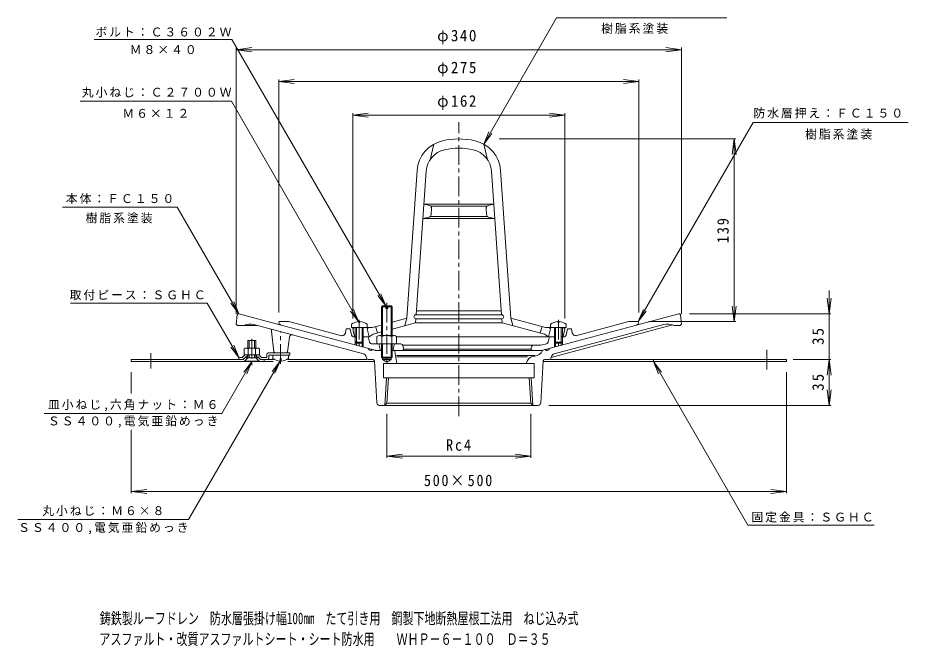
# Model space of a CAD drawing. Units: millimetres, scale not verified. Extents: x -314 to 365, y -412 to 407.
# Drawn here: x -314 to 365, y -412 to 68 of the extents above; entities that cross this region are included whole.
import ezdxf
from ezdxf.enums import TextEntityAlignment as Align

# ---------------------------------------------------------------- set-up
doc = ezdxf.new("R2010")
doc.units = ezdxf.units.MM
doc.header["$LTSCALE"] = 3
doc.linetypes.add('CHAIN1', pattern=[8, 5, -1, 1, -1])
for name, color, linetype, lineweight in [('0-0_通り芯', 4, 'Continuous', 9), ('0-1_躯体', 6, 'Continuous', 9), ('0-2_仕上', 3, 'Continuous', 9), ('0-4_その他', 7, 'Continuous', 9), ('0-5_寸法', 7, 'Continuous', 9), ('0-8', 2, 'Continuous', 9), ('0-9', 6, 'Continuous', 9), ('0-A', 2, 'Continuous', 9)]:
    doc.layers.add(name, color=color, linetype=linetype, lineweight=lineweight)
doc.layers.add('F-5_F-5ﾚｲﾔ', color=2, linetype='Continuous')
doc.styles.add('ＭＳ ゴシック', font='')
doc.styles.get('ＭＳ ゴシック').set_extended_font_data('MS Gothic')

msp = doc.modelspace()

# ---------------------------------------------------------------- linework, layer by layer
at = {"layer": '0-0_通り芯', "linetype": 'CHAIN1'}
msp.add_line((22.486, -235.994), (22.486, -11.487), dxfattribs=at)
at = {"layer": '0-0_通り芯'}
for p, q in [((-146.623, -158.579), (-147.514, -165.703)), ((-145.514, -157.703), (-145.631, -157.703)), ((-113.113, -166.384), (-145.514, -157.703)), ((158.086, -166.384), (190.486, -157.703)), ((190.604, -157.703), (190.486, -157.703)), ((191.596, -158.579), (192.487, -165.703)), ((-147.514, -165.703), (-146.514, -166.703)), ((-146.514, -166.703), (-131.244, -166.703)), ((-50.233, -188.409), (-133.9, -165.991)), ((92.93, -191.09), (185.499, -166.286)), ((95.205, -188.409), (178.873, -165.991)), ((191.486, -166.703), (186.486, -166.703)), ((192.487, -165.703), (191.486, -166.703)), ((-118.612, -186.812), (-120.364, -170.936)), ((-108.394, -186.84), (-106.826, -175.571)), ((-45.997, -185.403), (-46.704, -184.179)), ((-35.837, -185.703), (-41.184, -185.703)), ((-27.359, -185.703), (-29.19, -185.703)), ((-26.373, -186.536), (-24.823, -195.702)), ((80.788, -189.705), (-25.071, -189.705)), ((80.614, -190.11), (79.527, -190.225)), ((86.287, -185.981), (86.182, -186.199)), ((88.296, -185.085), (86.929, -185.451)), ((89.521, -185.792), (88.296, -185.085)), ((90.97, -185.403), (89.521, -185.792)), ((91.677, -184.179), (90.97, -185.403)), ((-48.117, -190.511), (-47.716, -191.968)), ((-42.958, -192.703), (-46.752, -192.703)), ((-40.121, -225.817), (-41.96, -193.646)), ((-35.837, -192.703), (-32.514, -194.621)), ((-35.014, -195.702), (-35.014, -206.703)), ((-35.014, -195.702), (79.986, -195.702)), ((-29.19, -192.703), (-32.514, -194.621)), ((-29.19, -191.703), (-29.19, -192.703)), ((74.987, -190.702), (-24.756, -190.702)), ((74.236, -195.205), (74.153, -195.702)), ((79.986, -195.702), (79.986, -206.703)), ((85.094, -225.817), (86.933, -193.646)), ((87.931, -192.703), (91.724, -192.703)), ((93.09, -190.511), (92.689, -191.968)), ((79.986, -206.703), (-35.014, -206.703)), ((-34.028, -227.702), (-32.716, -206.703)), ((-32.451, -226.125), (-31.237, -206.703)), ((77.424, -226.125), (76.21, -206.703)), ((79.002, -227.702), (77.689, -206.703)), ((-38.124, -227.702), (83.097, -227.702))]:
    msp.add_line(p, q, dxfattribs=at)
for points in [[(-45.997, -185.403), (-44.548, -185.792), (-43.323, -185.085), (-41.956, -185.451)], [(-35.837, -191.703), (-35.837, -192.703), (-29.19, -192.703)], [(-34.028, -227.702), (-32.451, -226.125), (77.424, -226.125), (79.002, -227.702)]]:
    msp.add_lwpolyline(points, dxfattribs=at)
for centre, radius, start, end in [((-145.631, -158.703), 1, 90, 172.87471), ((190.604, -158.703), 1, 7.12529, 90), ((-136.747, -176.616), 11, 75, 115.67966), ((-122.352, -171.156), 2, 6.29755, 75.00011), ((181.72, -176.616), 11, 64.32034, 105), ((-104.845, -175.847), 2, 75.00011, 172.07785), ((-117.618, -186.703), 1, 186.29657, 270), ((-109.384, -186.703), 1, 270, 352.07887), ((-51.009, -191.307), 3, 15.38748, 75.00002), ((-47.363, -185.037), 1, 29.99998, 74.99947), ((-45.338, -184.545), 1, 209.99876, 255.00769), ((-44.689, -184.718), 1, 255.00769, 299.99805), ((-43.182, -186.158), 1, 74.99635, 119.99487), ((-42.215, -186.417), 1, 58.99463, 74.99988), ((-41.184, -184.703), 1, 238.9955, 270), ((-27.359, -186.703), 1, 9.59285, 90), ((80.154, -196.192), 6, 96.00548, 170.53822), ((79.882, -183.149), 7, 276.00528, 334.16737), ((87.188, -186.417), 1, 105.00012, 154.16847), ((88.155, -186.158), 1, 60.00195, 105.0009), ((89.662, -184.718), 1, 240.00124, 284.99506), ((90.311, -184.545), 1, 284.99469, 330.00266), ((92.336, -185.037), 1, 105.0009, 150.00389), ((95.982, -191.307), 3, 104.99998, 164.61252), ((-46.752, -191.703), 1, 195.38684, 270), ((-42.958, -193.703), 1, 3.27003, 90), ((87.931, -193.703), 1, 90, 176.72997), ((91.724, -191.703), 1, 270, 344.61316), ((-38.124, -225.703), 2, 183.27103, 270), ((83.097, -225.703), 2, 270, 356.72891)]:
    msp.add_arc(centre, radius, start, end, dxfattribs=at)
at = {"layer": '0-1_躯体'}
for p, q in [((-115.014, -164.84), (-114.514, -163.806)), ((-107.282, -163.806), (-114.514, -163.806)), ((-40.503, -185.84), (-113.113, -166.384)), ((-67.699, -174.412), (-107.282, -163.806)), ((-63.965, -172.013), (-63.513, -169.34)), ((-63.513, -169.34), (-60.514, -169.34)), ((-59.541, -174.138), (-60.514, -169.34)), ((85.476, -185.84), (158.086, -166.384)), ((104.514, -174.138), (105.486, -169.34)), ((108.486, -169.34), (105.486, -169.34)), ((108.938, -172.013), (108.486, -169.34)), ((112.672, -174.412), (152.254, -163.806)), ((152.254, -163.806), (159.487, -163.806)), ((159.987, -164.84), (159.487, -163.806)), ((-55.643, -175.34), (-58.071, -175.34)), ((-47.334, -175.34), (-51.384, -175.34)), ((-45.757, -179.137), (-46.353, -176.144)), ((90.73, -179.137), (91.326, -176.144)), ((92.307, -175.34), (96.356, -175.34)), ((100.616, -175.34), (103.044, -175.34)), ((-56.513, -179.383), (-56.513, -181.55)), ((-55.643, -180.253), (-55.643, -181.783)), ((-51.384, -180.253), (-51.384, -182.924)), ((-50.514, -179.383), (-50.514, -183.158)), ((-44.313, -180.678), (-43.708, -180.84)), ((-21.685, -180.84), (-43.708, -180.84)), ((-26.514, -180.84), (-27.514, -184.84)), ((-20.271, -181.84), (84.949, -181.84)), ((-20.229, -181.976), (-19.513, -184.84)), ((78.259, -182.524), (77.487, -184.84)), ((89.286, -180.678), (84.949, -181.84)), ((95.486, -179.383), (95.486, -183.158)), ((96.356, -180.253), (96.356, -182.924)), ((100.616, -180.253), (100.616, -181.783)), ((101.487, -179.383), (101.487, -181.55)), ((-36.514, -185.84), (-40.503, -185.84)), ((-28.514, -185.84), (85.476, -185.84)), ((-27.514, -184.84), (-27.014, -185.84)), ((-19.513, -184.84), (77.487, -184.84))]:
    msp.add_line(p, q, dxfattribs=at)
msp.add_lwpolyline([(-38.513, -180.84), (-37.513, -184.84), (-38.013, -185.84)], dxfattribs=at)
for centre, radius, start, end in [((-112.336, -163.487), 3, 206.81094, 255.00014), ((157.309, -163.487), 3, 284.99986, 333.18906), ((-66.923, -171.514), 3, 255.00026, 350.41975), ((-58.071, -173.84), 1.5, 191.46025, 270), ((-47.334, -176.34), 1, 11.27431, 90), ((92.307, -176.34), 1, 90, 168.72569), ((103.044, -173.84), 1.5, 270, 348.53975), ((111.896, -171.514), 3, 189.58025, 284.99974), ((-43.795, -178.746), 2, 191.27415, 254.99461), ((-21.685, -182.34), 1.5, 14.03716, 90), ((79.207, -182.84), 1, 90, 161.56461), ((88.768, -178.746), 2, 285.00539, 348.72585), ((-21.749, -182.84), 3, 270, 318.18933), ((79.723, -182.84), 3, 221.81032, 270)]:
    msp.add_arc(centre, radius, start, end, dxfattribs=at)
at = {"layer": '0-2_仕上'}
for p, q in [((3.486, -28.199), (0.486, -40.23)), ((41.486, -28.199), (44.486, -40.23)), ((-17.296, -161.243), (-9.402, -48.359)), ((-10.094, -158.6), (-2.419, -48.848)), ((55.067, -158.6), (47.392, -48.848)), ((62.269, -161.243), (54.375, -48.359)), ((-4.185, -74.1), (49.158, -74.1)), ((0.105, -75.189), (-4.185, -74.1)), ((44.868, -75.189), (49.158, -74.1)), ((0.904, -75.6), (44.069, -75.6)), ((1.267, -82.144), (1.608, -77.267)), ((43.706, -82.144), (43.365, -77.267)), ((-0.252, -83.947), (-4.954, -85.1)), ((-4.954, -85.1), (49.927, -85.1)), ((0.479, -83.6), (44.494, -83.6)), ((45.225, -83.947), (49.927, -85.1)), ((-9.884, -155.6), (54.857, -155.6)), ((-28.514, -164.249), (-17.296, -161.243)), ((-17.296, -161.243), (-18.796, -166.821)), ((-10.514, -164.602), (-10.304, -161.6)), ((-10.304, -158.6), (55.277, -158.6)), ((-10.304, -161.6), (55.277, -161.6)), ((55.487, -164.602), (55.277, -161.6)), ((62.269, -161.243), (63.768, -166.821)), ((-58.514, -169.34), (-57.514, -168.34)), ((-57.298, -174.204), (-58.514, -169.34)), ((-57.514, -168.34), (-43.782, -168.34)), ((-47.514, -169.34), (-46.513, -168.34)), ((-47.514, -169.34), (-46.014, -175.34)), ((-43.782, -168.34), (-36.514, -166.392)), ((-41.014, -167.598), (-39.514, -172.373)), ((-28.514, -169.425), (-10.514, -164.602)), ((-10.514, -164.6), (55.487, -164.6)), ((87.987, -173.31), (55.487, -164.602)), ((85.987, -167.598), (84.486, -172.373)), ((92.487, -169.34), (91.486, -168.34)), ((102.27, -174.204), (103.486, -169.34)), ((103.486, -169.34), (102.486, -168.34)), ((-47.334, -175.34), (-46.014, -175.34)), ((-46.014, -175.34), (-43.014, -173.31)), ((-43.014, -173.31), (-36.514, -171.569)), ((-25.014, -175.34), (92.307, -175.34))]:
    msp.add_line(p, q, dxfattribs=at)
at = {"layer": '0-2_仕上', "linetype": 'CHAIN1'}
for p, q in [((-53.514, -162.295), (-53.514, -182.44)), ((98.487, -162.295), (98.487, -182.44))]:
    msp.add_line(p, q, dxfattribs=at)
at = {"layer": '0-2_仕上'}
for points in [[(102.486, -168.34), (88.754, -168.34), (62.269, -161.243)], [(92.487, -169.34), (90.987, -175.34), (87.987, -173.31)]]:
    msp.add_lwpolyline(points, dxfattribs=at)
for centre, radius, start, end in [((15.537, -50.103), 25, 102.54309, 175.99998), ((22.486, -81.34), 57, 77.45692, 102.54308), ((29.436, -50.103), 25, 4.00002, 77.45691), ((15.537, -50.103), 18, 102.54309, 175.99998), ((22.486, -81.34), 50, 77.45692, 102.54308), ((29.436, -50.103), 18, 4.00002, 77.45691), ((-0.387, -77.127), 2, 356.00018, 75.75797), ((45.36, -77.127), 2, 104.24203, 183.99982), ((-0.728, -82.005), 2, 283.77217, 355.99979), ((45.701, -82.005), 2, 184.00021, 256.22783), ((-10.304, -160.1), 1.5, 90, 270), ((55.277, -160.1), 1.5, 270, 90), ((-55.842, -173.84), 1.5, 194.03624, 243.41881), ((100.815, -173.84), 1.5, 296.58119, 345.96376)]:
    msp.add_arc(centre, radius, start, end, dxfattribs=at)
at = {"layer": '0-4_その他'}
for p, q in [((-147.514, 43.835), (-135.616, 45.401)), ((-147.514, -157.703), (-147.514, 45.401)), ((-147.514, 43.835), (192.487, 43.835)), ((-147.514, 43.835), (-135.616, 42.269)), ((192.487, 43.835), (180.589, 45.401)), ((192.487, 43.835), (180.589, 42.269)), ((192.487, -157.703), (192.487, 45.401)), ((-115.014, 19.507), (-103.116, 21.073)), ((-115.014, -156.84), (-115.014, 21.073)), ((159.987, 19.507), (148.089, 21.073)), ((159.987, -156.84), (159.987, 21.073)), ((-115.014, 19.507), (159.987, 19.507)), ((-115.014, 19.507), (-103.116, 17.94)), ((159.987, 19.507), (148.089, 17.94)), ((-58.514, -6.102), (-46.616, -4.536)), ((-58.514, -161.34), (-58.514, -4.536)), ((-58.514, -6.102), (103.486, -6.102)), ((-58.514, -6.102), (-46.616, -7.669)), ((103.486, -6.102), (91.589, -4.536)), ((103.486, -6.102), (91.589, -7.669)), ((103.486, -161.34), (103.486, -4.536)), ((53.164, -24.34), (233.793, -24.34)), ((232.593, -24.34), (231.027, -36.237)), ((232.593, -163.806), (232.593, -24.34)), ((232.593, -24.34), (234.159, -36.237)), ((305.135, -227.703), (305.135, -140.118)), ((305.135, -157.703), (303.569, -145.805)), ((305.135, -157.703), (306.702, -145.805)), ((232.593, -163.806), (231.027, -151.908)), ((232.593, -163.806), (234.159, -151.908)), ((198.604, -157.703), (306.335, -157.703)), ((167.487, -163.806), (233.793, -163.806)), ((277.762, -192.703), (306.335, -192.703)), ((305.135, -192.703), (303.569, -204.6)), ((305.135, -192.703), (306.702, -204.6)), ((-227.514, -202.303), (-227.514, -218.745)), ((272.487, -202.303), (272.487, -294.688)), ((305.135, -227.703), (303.569, -215.805)), ((305.135, -227.703), (306.702, -215.805)), ((91.097, -227.703), (306.335, -227.703)), ((-32.451, -234.125), (-32.451, -267.694)), ((77.424, -234.125), (77.424, -267.694)), ((-227.514, -246.462), (-227.514, -294.688)), ((-32.451, -266.494), (-20.554, -264.927)), ((77.424, -266.494), (65.526, -264.927)), ((-32.451, -266.494), (77.424, -266.494)), ((-32.451, -266.494), (-20.554, -268.06)), ((77.424, -266.494), (65.526, -268.06)), ((-227.514, -293.488), (-215.616, -291.921)), ((272.487, -293.488), (260.589, -291.921)), ((-227.514, -293.488), (272.487, -293.488)), ((-227.514, -293.488), (-215.616, -295.054)), ((272.487, -293.488), (260.589, -295.054))]:
    msp.add_line(p, q, dxfattribs=at)
at = {"layer": '0-5_寸法'}
for p, q in [((41.486, -28.199), (97.126, 68.172)), ((97.126, 68.172), (227.053, 68.172)), ((-255.734, 51.509), (-150.639, 51.509)), ((-33.314, -151.702), (-150.639, 51.509)), ((-266.516, 4.433), (-151.094, 4.433)), ((-53.993, -163.751), (-151.094, 4.433)), ((159.487, -163.806), (247.244, -11.806)), ((247.244, -11.806), (365.448, -11.806)), ((41.486, -28.199), (45.313, -18.961)), ((41.486, -28.199), (47.574, -20.266)), ((-279.925, -76.444), (-192.429, -76.444)), ((-145.514, -157.703), (-192.429, -76.444)), ((-33.314, -151.702), (-37.141, -142.464)), ((-145.514, -157.703), (-149.341, -148.464)), ((-33.314, -151.702), (-39.402, -143.769)), ((-273.899, -149.597), (-169.477, -149.597)), ((-145.514, -191.102), (-169.477, -149.597)), ((-145.514, -157.703), (-151.602, -149.769)), ((-53.993, -163.751), (-60.08, -155.818)), ((-53.993, -163.751), (-57.819, -154.512)), ((159.487, -163.806), (163.313, -154.567)), ((159.487, -163.806), (165.574, -155.872)), ((-145.514, -191.102), (-151.601, -183.169)), ((-145.514, -191.102), (-149.341, -181.864)), ((-113.993, -193.891), (-183.857, -314.901)), ((-135.514, -194.303), (-158.358, -233.871)), ((-135.514, -194.303), (-141.601, -202.236)), ((-135.514, -194.303), (-139.341, -203.541)), ((-113.993, -193.891), (-120.08, -201.825)), ((-113.993, -193.891), (-117.819, -203.13)), ((170.986, -194.303), (174.813, -203.541)), ((170.986, -194.303), (177.074, -202.236)), ((170.986, -194.303), (243.09, -319.19)), ((-158.358, -233.871), (-294.103, -233.871)), ((-183.857, -314.901), (-314.108, -314.901)), ((243.09, -319.19), (339.585, -319.19))]:
    msp.add_line(p, q, dxfattribs=at)
at = {"layer": '0-8', "linetype": 'CHAIN1'}
for p, q in [((-135.514, -176.974), (-135.514, -197.102)), ((-212.514, -199.641), (-212.514, -187.84)), ((257.486, -185.434), (257.486, -201.426))]:
    msp.add_line(p, q, dxfattribs=at)
at = {"layer": '0-8'}
for p, q in [((-227.514, -194.303), (-227.514, -192.703)), ((-142.126, -192.703), (-227.514, -192.703)), ((-141.464, -194.303), (-227.514, -194.303)), ((-140.145, -190.721), (-142.126, -192.703)), ((-139.014, -191.853), (-141.464, -194.303)), ((-139.014, -191.853), (-140.145, -190.721)), ((-140.145, -190.721), (-138.514, -190.721)), ((-132.514, -190.721), (-130.882, -190.721)), ((-132.014, -191.853), (-129.564, -194.303)), ((-129.564, -194.303), (-119.217, -194.303)), ((-119.217, -192.703), (-128.764, -192.703)), ((-126.014, -192.703), (-126.014, -194.303)), ((-47.625, -192.703), (-107.922, -192.703)), ((-41.922, -194.303), (-107.922, -194.303)), ((86.895, -194.303), (272.487, -194.303)), ((92.534, -192.703), (272.487, -192.703)), ((170.986, -192.703), (170.986, -194.303)), ((272.487, -194.303), (272.487, -192.703))]:
    msp.add_line(p, q, dxfattribs=at)
msp.add_lwpolyline([(-132.014, -191.853), (-130.882, -190.721), (-128.901, -192.703)], dxfattribs=at)
at = {"layer": '0-9', "linetype": 'CHAIN1'}
msp.add_line((-113.514, -195.976), (-113.514, -171.453), dxfattribs=at)
at = {"layer": '0-9'}
for p, q in [((-142.926, -191.103), (-140.826, -189.003)), ((-139.014, -189.003), (-139.014, -190.602)), ((-132.014, -189.003), (-132.014, -190.602)), ((-123.114, -187.703), (-106.514, -187.703)), ((-106.514, -189.303), (-106.514, -187.703)), ((-145.514, -191.102), (-145.514, -192.703)), ((-142.926, -191.103), (-145.514, -191.103)), ((-142.264, -192.703), (-140.163, -190.602)), ((-138.514, -190.602), (-140.163, -190.602)), ((-130.864, -190.602), (-132.514, -190.602)), ((-128.764, -192.703), (-130.864, -190.602))]:
    msp.add_line(p, q, dxfattribs=at)
for points in [[(-128.101, -191.103), (-130.201, -189.003), (-140.826, -189.003)], [(-124.114, -188.703), (-124.114, -191.103), (-128.101, -191.103)], [(-122.514, -191.703), (-122.514, -189.303), (-106.514, -189.303)]]:
    msp.add_lwpolyline(points, dxfattribs=at)
for centre, start, end in [((-123.114, -188.703), 90, 180), ((-123.514, -191.703), 270, 0)]:
    msp.add_arc(centre, 1, start, end, dxfattribs=at)
at = {"layer": '0-A', "linetype": 'CHAIN1'}
msp.add_line((-32.513, -149.337), (-32.513, -195.13), dxfattribs=at)
at = {"layer": '0-A'}
for p, q in [((-33.314, -152.379), (-36.514, -152.379)), ((-35.837, -174.34), (-35.837, -151.702)), ((-35.837, -151.702), (-33.314, -151.702)), ((-33.314, -153.702), (-33.314, -151.703)), ((-31.814, -153.702), (-33.314, -153.702)), ((-31.814, -153.702), (-31.814, -151.702)), ((-31.814, -151.702), (-29.19, -151.702)), ((-28.514, -152.379), (-31.814, -152.379)), ((-28.514, -174.34), (-28.514, -152.379)), ((-59.514, -165.74), (-59.514, -168.34)), ((-59.514, -168.34), (-57.514, -168.34)), ((-56.513, -168.34), (-56.513, -179.47)), ((-55.643, -168.34), (-55.643, -180.34)), ((-53.993, -163.751), (-53.993, -164.372)), ((-53.993, -164.372), (-53.035, -164.372)), ((-53.035, -163.751), (-53.035, -164.372)), ((-51.384, -168.34), (-51.384, -180.34)), ((-50.514, -168.34), (-50.514, -179.47)), ((-47.514, -165.74), (-47.514, -168.34)), ((92.487, -165.74), (92.487, -168.34)), ((95.486, -168.34), (95.486, -179.47)), ((96.356, -168.34), (96.356, -180.34)), ((98.007, -163.751), (98.007, -164.372)), ((98.965, -164.372), (98.007, -164.372)), ((98.965, -163.751), (98.965, -164.372)), ((100.616, -168.34), (100.616, -180.34)), ((101.487, -168.34), (101.487, -179.47)), ((104.487, -168.34), (102.486, -168.34)), ((104.487, -165.74), (104.487, -168.34)), ((-40.014, -175.062), (-40.014, -180.84)), ((-38.137, -174.34), (-26.89, -174.34)), ((-36.261, -175.062), (-36.261, -180.84)), ((-28.766, -175.062), (-28.766, -180.84)), ((-25.014, -175.062), (-25.014, -180.84)), ((-138.514, -178.303), (-132.514, -178.303)), ((-138.514, -184.002), (-138.514, -178.303)), ((-137.644, -184.002), (-137.644, -178.303)), ((-133.384, -184.002), (-133.384, -178.303)), ((-132.514, -184.002), (-132.514, -178.303)), ((-55.643, -180.34), (-56.513, -179.47)), ((-50.514, -179.47), (-56.513, -179.47)), ((-51.384, -180.34), (-55.643, -180.34)), ((-51.384, -180.34), (-50.514, -179.47)), ((-36.514, -180.84), (-36.514, -191.026)), ((-35.837, -180.84), (-35.837, -191.703)), ((-29.19, -180.84), (-29.19, -191.703)), ((-28.514, -180.84), (-28.514, -191.026)), ((96.356, -180.34), (95.486, -179.47)), ((95.486, -179.47), (101.487, -179.47)), ((96.356, -180.34), (100.616, -180.34)), ((100.616, -180.34), (101.487, -179.47)), ((-141.264, -184.493), (-141.264, -189.003)), ((-131.207, -184.002), (-139.82, -184.002)), ((-138.377, -184.493), (-138.377, -189.003)), ((-137.644, -191.353), (-137.644, -189.003)), ((-133.384, -191.353), (-133.384, -189.003)), ((-132.65, -184.493), (-132.65, -189.003)), ((-129.764, -184.493), (-129.764, -189.003)), ((-119.513, -191.903), (-119.513, -189.303)), ((-107.513, -191.903), (-107.513, -189.303)), ((-141.164, -194.303), (-129.864, -194.303)), ((-132.514, -191.353), (-138.514, -191.353)), ((-129.864, -194.303), (-129.864, -194.003)), ((-113.993, -191.903), (-113.034, -191.903)), ((-113.993, -193.891), (-113.993, -191.903)), ((-113.034, -193.891), (-113.034, -191.903)), ((-36.514, -191.026), (-35.837, -191.703)), ((-28.514, -191.026), (-36.514, -191.026)), ((-35.837, -191.703), (-29.19, -191.703)), ((-29.19, -191.703), (-28.514, -191.026))]:
    msp.add_line(p, q, dxfattribs=at)
for points in [[(-36.514, -174.34), (-36.514, -152.379), (-35.837, -151.702)], [(-29.19, -174.34), (-29.19, -151.702), (-28.514, -152.379)], [(-138.514, -189.003), (-138.514, -191.353), (-141.164, -194.003)], [(-132.514, -189.003), (-132.514, -191.353), (-129.864, -194.003)], [(-141.164, -194.303), (-141.164, -194.003), (-129.864, -194.003)]]:
    msp.add_lwpolyline(points, dxfattribs=at)
for centre, radius, start, end in [((-53.514, -173.74), 10, 92.74591, 126.86987), ((-53.514, -173.74), 10, 53.13013, 87.2543), ((98.487, -173.74), 10, 92.7457, 126.86987), ((98.487, -173.74), 10, 53.13013, 87.25409), ((-38.137, -177.14), 2.8, 47.92557, 132.07463), ((-32.513, -184.429), 10.089, 68.19786, 111.80214), ((-26.89, -177.14), 2.8, 47.92572, 132.07428), ((-139.82, -186.37), 2.368, 52.44278, 127.55722), ((-135.514, -192.6), 8.598, 70.548, 109.452), ((-131.207, -186.37), 2.368, 52.44278, 127.55722), ((-113.514, -183.903), 10, 233.13013, 267.25438), ((-113.514, -183.903), 10, 272.74562, 306.86987)]:
    msp.add_arc(centre, radius, start, end, dxfattribs=at)

# ---------------------------------------------------------------- texts
at = {"layer": '0-4_その他', "color": 2, "char_height": 8.798, "attachment_point": 7, "style": 'ＭＳ ゴシック'}
for s, insert in [('\\T1.21;\\W0.95;φ340', (5.986, 47.835)), ('\\T1.21;\\W0.95;φ275', (5.986, 23.507)), ('\\T1.21;\\W0.95;φ162', (5.986, -2.102)), ('\\T1.27;\\W0.9;Rc4', (12.736, -262.494)), ('\\T1.24;\\W0.9;500×500', (-4.139, -289.488))]:
    msp.add_mtext(s, dxfattribs=dict(at, insert=insert))
at = {"layer": '0-4_その他', "color": 2, "char_height": 8.798, "attachment_point": 7, "rotation": 90, "style": 'ＭＳ ゴシック'}
for s, insert in [('\\T1.27;\\W0.9;139', (228.593, -103.823)), ('\\T1.27;\\W0.95;35', (301.135, -181.578)), ('\\T1.27;\\W0.95;35', (301.135, -216.578))]:
    msp.add_mtext(s, dxfattribs=dict(at, insert=insert))
at = {"layer": '0-5_寸法', "char_height": 6.598, "attachment_point": 7, "style": 'ＭＳ ゴシック'}
for s, insert in [('\\T1.17;ボルト：Ｃ３６０２Ｗ', (-254.843, 53.552)), ('\\T1.17;樹脂系塗装', (131.098, 55.92)), ('\\T1.17;Ｍ８×４０', (-228.687, 40.402)), ('\\T1.17;丸小ねじ：Ｃ２７００Ｗ', (-265.296, 7.196)), ('\\T1.17;Ｍ６×１２', (-234.305, -8.256)), ('\\T1.17;防水層押え：ＦＣ１５０', (247.28, -8.692)), ('\\T1.17;樹脂系塗装', (286.812, -24.812)), ('\\T1.17;本体：ＦＣ１５０', (-277.448, -73.984)), ('\\T1.17;樹脂系塗装', (-262.355, -88.778)), ('\\T1.17;取付ピース：ＳＧＨＣ', (-274.519, -147.502)), ('\\T1.17;皿小ねじ,六角ナット：Ｍ６', (-291.105, -232.137)), ('\\T1.17;ＳＳ４００,電気亜鉛めっき', (-291.105, -244.698)), ('\\T1.17;丸小ねじ：Ｍ６×８', (-295.483, -312.245)), ('\\T1.17;固定金具：ＳＧＨＣ', (245.776, -317.152)), ('\\T1.17;ＳＳ４００,電気亜鉛めっき', (-313.858, -326.044))]:
    msp.add_mtext(s, dxfattribs=dict(at, insert=insert))
at = {"layer": 'F-5_F-5ﾚｲﾔ', "style": 'ＭＳ ゴシック', "width": 0.7}
for s, p in [('鋳鉄製ルーフドレン\u3000防水層張掛け幅100mm\u3000たて引き用\u3000鋼製下地断熱屋根工法用\u3000ねじ込み式', (-251.504, -397.364)), ('アスファルト・改質アスファルトシート・シート防水用\u3000\u3000ＷＨＰ－６－１００\u3000Ｄ＝３５', (-251.824, -413.184))]:
    msp.add_text(s, height=8.798, dxfattribs=at).set_placement(p, align=Align.BOTTOM_LEFT)

doc.saveas('drawing.dxf')
